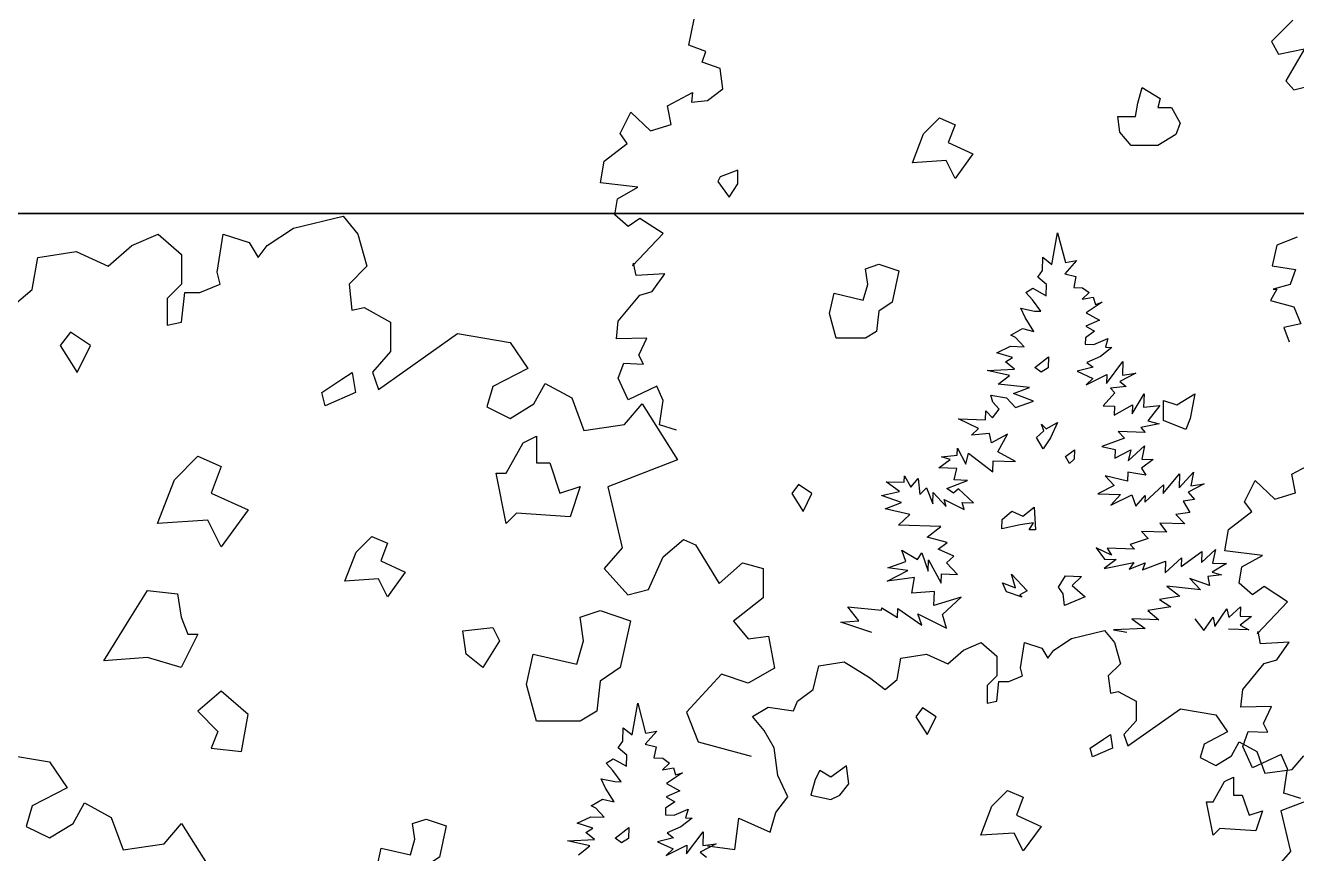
# Model space of a CAD drawing. Header units: inches. Extents: x -11 to 128, y 7 to 56.
# Drawn here: x 15.667 to 16.34, y 23.779 to 24.218 of the extents above; entities that cross this region are included whole.
import ezdxf

# ---------------------------------------------------------------- set-up
doc = ezdxf.new("R2010")
doc.units = ezdxf.units.IN
doc.header["$MEASUREMENT"] = 0
doc.layers.add('CAY', color=94, linetype='Continuous')
doc.layers.add('CAY-3', color=61, linetype='Continuous')
picture_1 = doc.add_image_def('image1.jpg', size_in_pixel=(1680, 1093))

# ---------------------------------------------------------------- blocks, each defined once
blk = doc.blocks.new('A$C76451831')
at = {"layer": 'CAY'}
for p, q in [((3764, 1772.8), (3822.4, 1787)), ((3822.4, 1787), (3840.1, 1765.7)), ((3732.8, 1752.2), (3764, 1772.8)), ((3573, 1752.2), (3604.2, 1765.7)), ((3604.2, 1765.7), (3631.9, 1741.6)), ((3673.8, 1720.9), (3680.9, 1765.7)), ((3680.9, 1765.7), (3711.5, 1755.7)), ((3840.1, 1765.7), (3850.7, 1728)), ((4659.2, 1730), (4666, 1767.4)), ((4666, 1767.4), (4675.2, 1732.1)), ((3462.1, 1738), (3507.5, 1745.1)), ((3507.5, 1745.1), (3545.3, 1728)), ((3545.3, 1728), (3573, 1752.2)), ((3631.9, 1741.6), (3631.9, 1706.7)), ((3711.5, 1755.7), (3722.2, 1738)), ((3722.2, 1738), (3732.8, 1752.2)), ((3455.6, 1700.3), (3462.1, 1738)), ((3850.7, 1728), (3829.5, 1706.7)), ((4648.1, 1722.6), (4648.6, 1738.5)), ((4648.6, 1738.5), (4659.2, 1730)), ((4688.4, 1734.4), (4674.7, 1719)), ((4675.2, 1732.1), (4688.4, 1734.4)), ((3677.3, 1706.7), (3673.8, 1720.9)), ((4642.8, 1714.7), (4648.1, 1722.6)), ((4653, 1706.2), (4642.8, 1714.7)), ((4674.7, 1719), (4687.7, 1715.8)), ((4687.7, 1715.8), (4685, 1702.8)), ((3434.4, 1682.6), (3455.6, 1700.3)), ((3631.9, 1706.7), (3614.8, 1689.6)), ((3631.9, 1661.9), (3635.5, 1696.7)), ((3635.5, 1696.7), (3653.2, 1696.7)), ((3653.2, 1696.7), (3677.3, 1706.7)), ((3829.5, 1706.7), (3833, 1676.1)), ((4628.6, 1696.6), (4636.9, 1701.7)), ((4636.5, 1688.1), (4628.6, 1696.6)), ((4636.9, 1701.7), (4652.5, 1693)), ((4652.5, 1693), (4653, 1706.2)), ((4685, 1702.8), (4695.4, 1702.4)), ((4703.4, 1696.7), (4694.9, 1688.8)), ((4695.4, 1702.4), (4703.4, 1696.7)), ((3614.8, 1689.6), (3614.8, 1658.4)), ((4646.4, 1674.6), (4636.5, 1688.1)), ((4694.9, 1688.8), (4708.2, 1691.1)), ((4718.8, 1685.3), (4699.8, 1672.8)), ((4708.2, 1691.1), (4710.6, 1682.8)), ((4710.6, 1682.8), (4718.8, 1685.3)), ((3833, 1676.1), (3847.2, 1679)), ((3847.2, 1679), (3878.4, 1661.9)), ((4627.6, 1667.1), (4622.5, 1678.2)), ((4622.5, 1678.2), (4638.7, 1674.9)), ((4637.9, 1650.9), (4627.6, 1667.1)), ((4638.7, 1674.9), (4646.4, 1674.6)), ((4699.8, 1672.8), (4715.4, 1664.1)), ((3614.8, 1658.4), (3631.9, 1661.9)), ((3878.4, 1661.9), (3878.4, 1627.1)), ((4611, 1646.4), (4624.4, 1654.1)), ((4624.4, 1654.1), (4637.9, 1650.9)), ((4709.5, 1651.1), (4698.8, 1643.4)), ((4715.4, 1664.1), (4699.3, 1656.9)), ((4699.3, 1656.9), (4709.5, 1651.1)), ((3864.3, 1582.3), (3957.4, 1648.4)), ((3957.4, 1648.4), (4019.9, 1637.7)), ((4019.9, 1637.7), (4040.5, 1607.1)), ((4616.3, 1643.5), (4611, 1646.4)), ((4626.4, 1632.7), (4616.3, 1643.5)), ((4698.8, 1643.4), (4698.5, 1635.7)), ((4708.9, 1635.3), (4725.5, 1642.4)), ((4725.5, 1642.4), (4722.4, 1632.1)), ((3878.4, 1627.1), (3857.2, 1602.9)), ((4594.4, 1625.7), (4610.5, 1633.3)), ((4612.8, 1620.1), (4594.4, 1625.7)), ((4610.5, 1633.3), (4626.4, 1632.7)), ((4698.5, 1635.7), (4708.9, 1635.3)), ((4716.6, 1621.4), (4700.5, 1614.3)), ((4730.1, 1631.8), (4716.6, 1621.4)), ((4722.4, 1632.1), (4730.1, 1631.8)), ((4040.5, 1607.1), (3999.3, 1585.8)), ((4582.8, 1604.8), (4615, 1606.4)), ((4604.5, 1614.9), (4612.8, 1620.1)), ((4615, 1606.4), (4604.5, 1614.9)), ((4708, 1608.6), (4689.3, 1603.8)), ((4700.5, 1614.3), (4708, 1608.6)), ((4723.6, 1589.4), (4743.1, 1615.5)), ((4743.1, 1615.5), (4742.6, 1599.2)), ((3857.2, 1602.9), (3864.3, 1582.3)), ((4609.3, 1598.9), (4582.8, 1604.8)), ((4595.8, 1588.5), (4609.3, 1598.9)), ((4689.3, 1603.8), (4707.5, 1595.4)), ((4699.6, 1587.6), (4724, 1599.9)), ((4707.5, 1595.4), (4699.6, 1587.6)), ((4724, 1599.9), (4723.6, 1589.4)), ((4758.5, 1601.4), (4739.6, 1591.6)), ((4739.6, 1591.6), (4747.1, 1585.9)), ((4742.6, 1599.2), (4758.5, 1601.4)), ((3999.3, 1585.8), (3992.2, 1561.6)), ((4047.6, 1565.2), (4061.2, 1589.4)), ((4061.2, 1589.4), (4092.4, 1572.3)), ((4632.8, 1584.5), (4595.8, 1588.5)), ((4614, 1577.4), (4632.8, 1584.5)), ((4637.7, 1568.4), (4614, 1577.4)), ((4733.7, 1578.2), (4720, 1562.8)), ((4747.1, 1585.9), (4728.4, 1583.8)), ((4728.4, 1583.8), (4733.7, 1578.2)), ((4754.1, 1553.5), (4768.1, 1577)), ((4768.1, 1577), (4767.5, 1561.2)), ((3992.2, 1561.6), (4019.9, 1548.1)), ((4019.9, 1548.1), (4047.6, 1565.2)), ((4092.4, 1572.3), (4106.6, 1533.9)), ((4154.9, 1541), (4175.6, 1565.2)), ((4175.6, 1565.2), (4217.4, 1499.1)), ((4587.2, 1575.6), (4605.7, 1572.3)), ((4589.7, 1567.4), (4587.2, 1575.6)), ((4597.1, 1559), (4589.7, 1567.4)), ((4605.7, 1572.3), (4616.2, 1561)), ((4616.2, 1561), (4637.7, 1568.4)), ((4720, 1562.8), (4733.1, 1562.4)), ((4732.8, 1552), (4754.5, 1564.3)), ((4733.1, 1562.4), (4732.8, 1552)), ((4754.5, 1564.3), (4754.1, 1553.5)), ((4767.5, 1561.2), (4786.6, 1563.2)), ((4786.6, 1563.2), (4772.4, 1545.1)), ((4572.7, 1536.2), (4549.1, 1547.5)), ((4549.1, 1547.5), (4580.8, 1546.4)), ((4580.8, 1546.4), (4581.1, 1557.2)), ((4581.1, 1557.2), (4589, 1548.8)), ((4589, 1548.8), (4597.1, 1559)), ((4106.6, 1533.9), (4154.9, 1541)), ((4564.3, 1528.4), (4572.7, 1536.2)), ((4769.2, 1531.6), (4737.5, 1532.7)), ((4737.5, 1532.7), (4745, 1524.8)), ((4785.9, 1541.9), (4764.4, 1537.2)), ((4764.4, 1537.2), (4769.2, 1531.6)), ((4772.4, 1545.1), (4785.9, 1541.9)), ((4585.6, 1530.3), (4564.3, 1528.4)), ((4588, 1519.4), (4585.6, 1530.3)), ((4606.9, 1529.6), (4588, 1519.4)), ((4595.3, 1508.7), (4606.9, 1529.6)), ((4745, 1524.8), (4718.3, 1514.8)), ((4749.5, 1497.9), (4768.7, 1515.8)), ((4768.7, 1515.8), (4765.4, 1500)), ((4528.9, 1502.9), (4547.6, 1504.9)), ((4539.3, 1499.8), (4528.9, 1502.9)), ((4547.6, 1504.9), (4547.9, 1513.1)), ((4547.9, 1513.1), (4557.6, 1494.1)), ((4557.6, 1494.1), (4560.8, 1507.2)), ((4560.8, 1507.2), (4589.5, 1484.9)), ((4616.2, 1497.1), (4595.3, 1508.7)), ((4718.3, 1514.8), (4734.1, 1511.6)), ((4734.1, 1511.6), (4733.7, 1501.1)), ((4733.7, 1501.1), (4752.6, 1510.9)), ((4752.6, 1510.9), (4749.5, 1497.9)), ((4217.4, 1499.1), (4134.9, 1467.3)), ((4525.8, 1489.8), (4539.3, 1499.8)), ((4547, 1489.1), (4525.8, 1489.8)), ((4543.8, 1475.6), (4547, 1489.1)), ((4589.5, 1484.9), (4589.9, 1498)), ((4589.9, 1498), (4616.2, 1497.1)), ((4779, 1499.6), (4765, 1489.2)), ((4765, 1489.2), (4770.2, 1481.3)), ((4765.4, 1500), (4779, 1499.6)), ((4463.6, 1473.4), (4484.8, 1472.7)), ((4479.5, 1462), (4463.6, 1473.4)), ((4484.8, 1472.7), (4485.1, 1480.4)), ((4485.1, 1480.4), (4492.8, 1466.9)), ((4492.8, 1466.9), (4501.3, 1477.1)), ((4501.3, 1477.1), (4503.4, 1458.4)), ((4535.3, 1465.5), (4559.7, 1475)), ((4559.7, 1475), (4543.8, 1475.6)), ((4722.1, 1480.2), (4732.6, 1469)), ((4748.6, 1473.9), (4722.1, 1480.2)), ((4749, 1484.7), (4748.6, 1473.9)), ((4770.2, 1481.3), (4749, 1484.7)), ((4790.7, 1459.3), (4810.1, 1482.6)), ((4809.5, 1466.3), (4826.5, 1484.8)), ((4810.1, 1482.6), (4809.5, 1466.3)), ((4839.1, 1470.7), (4820.2, 1461)), ((4826.5, 1484.8), (4823.2, 1468.6)), ((4823.2, 1468.6), (4839.1, 1470.7)), ((4134.9, 1467.3), (4152, 1395.3)), ((4458, 1457.3), (4479.5, 1462)), ((4481.7, 1448.7), (4458, 1457.3)), ((4503.4, 1458.4), (4511.4, 1466.3)), ((4511.4, 1466.3), (4518.8, 1447.4)), ((4518.8, 1447.4), (4519.3, 1460.6)), ((4519.3, 1460.6), (4534.6, 1444.2)), ((4543.3, 1459.7), (4535.3, 1465.5)), ((4548.9, 1465), (4543.3, 1459.7)), ((4566.9, 1448.5), (4548.9, 1465)), ((4732.6, 1469), (4713.7, 1459.2)), ((4713.7, 1459.2), (4740.4, 1458.3)), ((4740.4, 1458.3), (4729, 1445.5)), ((4729, 1445.5), (4753.5, 1457.8)), ((4753.5, 1457.8), (4758.5, 1444.5)), ((4758.5, 1444.5), (4769.3, 1457.3)), ((4769, 1449.1), (4791.1, 1469.7)), ((4769.3, 1457.3), (4769, 1449.1)), ((4791.1, 1469.7), (4790.7, 1459.3)), ((4820.2, 1461), (4827.6, 1452.5)), ((4462.4, 1441.3), (4481.7, 1448.7)), ((4491.7, 1434.8), (4462.4, 1441.3)), ((4534.6, 1444.2), (4532.2, 1452.4)), ((4532.2, 1452.4), (4555.8, 1440.7)), ((4555.8, 1440.7), (4553.3, 1449)), ((4553.3, 1449), (4566.9, 1448.5)), ((4827.6, 1452.5), (4814.4, 1450.3)), ((4814.4, 1450.3), (4822.1, 1436.9)), ((4478.1, 1422.1), (4491.7, 1434.8)), ((4822.1, 1436.9), (4805.7, 1434.7)), ((4805.7, 1434.7), (4816.2, 1423.5)), ((4528.3, 1420.4), (4478.1, 1422.1)), ((4512, 1407.8), (4528.3, 1420.4)), ((4794.5, 1413.8), (4765.1, 1414.8)), ((4765.1, 1414.8), (4773, 1406.4)), ((4786.8, 1424.5), (4794.5, 1413.8)), ((4816.2, 1423.5), (4786.8, 1424.5)), ((4200.3, 1384.7), (4224.5, 1405.3)), ((4224.5, 1405.3), (4238.7, 1398.8)), ((4238.7, 1398.8), (4266.4, 1353.4)), ((4535.8, 1401.5), (4512, 1407.8)), ((4525.1, 1393.7), (4535.8, 1401.5)), ((4773, 1406.4), (4751.5, 1399.4)), ((4751.5, 1399.4), (4756.7, 1393.8)), ((4152, 1395.3), (4130.8, 1371.1)), ((4183.2, 1346.3), (4200.3, 1384.7)), ((4487, 1379.2), (4482, 1392.5)), ((4482, 1392.5), (4500.7, 1381.4)), ((4500.7, 1381.4), (4505.9, 1389.4)), ((4505.9, 1389.4), (4513.4, 1367.9)), ((4513.4, 1367.9), (4513.8, 1381)), ((4513.8, 1381), (4528.7, 1353.7)), ((4543.4, 1385.4), (4525.1, 1393.7)), ((4535, 1377.5), (4543.4, 1385.4)), ((4711.4, 1395.4), (4721.4, 1381.9)), ((4729.7, 1386.6), (4711.4, 1395.4)), ((4735, 1381.4), (4721, 1371)), ((4721.4, 1381.9), (4735, 1381.4)), ((4724.6, 1394.9), (4729.7, 1386.6)), ((4756.7, 1393.8), (4724.6, 1394.9)), ((4792.9, 1365.8), (4812.1, 1383.7)), ((4811.7, 1373.3), (4836.3, 1391)), ((4812.1, 1383.7), (4811.7, 1373.3)), ((4835.9, 1377.9), (4852.3, 1393.2)), ((4836.3, 1391), (4835.9, 1377.9)), ((4852.3, 1393.2), (4849, 1377.4)), ((4130.8, 1371.1), (4158.5, 1339.9)), ((4266.4, 1353.4), (4294.1, 1377.6)), ((4294.1, 1377.6), (4318.3, 1371.1)), ((4318.3, 1371.1), (4318.3, 1336.3)), ((4464.9, 1355.9), (4489.4, 1368.7)), ((4465.5, 1371.8), (4487, 1379.2)), ((4489.4, 1368.7), (4465.5, 1371.8)), ((4547.7, 1363.9), (4535, 1377.5)), ((4721, 1371), (4756.1, 1378)), ((4756.1, 1378), (4750.4, 1370)), ((4750.4, 1370), (4769.3, 1377.5)), ((4766.3, 1369.4), (4793.3, 1379.4)), ((4769.3, 1377.5), (4766.3, 1369.4)), ((4793.3, 1379.4), (4792.9, 1365.8)), ((4865.3, 1376.9), (4848.6, 1366.6)), ((4848.6, 1366.6), (4859.4, 1363.5)), ((4849, 1377.4), (4865.3, 1376.9)), ((4497.2, 1360.3), (4464.9, 1355.9)), ((4493.9, 1341.8), (4497.2, 1360.3)), ((4528.7, 1353.7), (4529.1, 1364.6)), ((4529.1, 1364.6), (4547.7, 1363.9)), ((4822.1, 1359.3), (4834.8, 1345.7)), ((4845.4, 1350.8), (4822.1, 1359.3)), ((4859.4, 1363.5), (4843.5, 1361.3)), ((4843.5, 1361.3), (4845.4, 1350.8)), ((4158.5, 1339.9), (4183.2, 1346.3)), ((4318.3, 1336.3), (4283.5, 1308.6)), ((4520.7, 1343.6), (4493.9, 1341.8)), ((4520.1, 1327.3), (4520.7, 1343.6)), ((4552.2, 1337), (4520.1, 1327.3)), ((4530.1, 1316.5), (4552.2, 1337)), ((4810.5, 1338.4), (4786.3, 1334.3)), ((4834.8, 1345.7), (4795, 1349.9)), ((4795, 1349.9), (4810.5, 1338.4)), ((4431.5, 1309.1), (4418.5, 1325.8)), ((4418.5, 1325.8), (4458.3, 1321.7)), ((4458.3, 1321.7), (4458.4, 1324.4)), ((4458.4, 1324.4), (4477, 1312.9)), ((4477, 1312.9), (4477.4, 1323.8)), ((4477.4, 1323.8), (4505.7, 1304.2)), ((4799.6, 1325.7), (4772.7, 1321.2)), ((4772.7, 1321.2), (4785.5, 1310.3)), ((4786.3, 1334.3), (4799.6, 1325.7)), ((4851.8, 1302.5), (4865.7, 1323.4)), ((4865.7, 1323.4), (4868.1, 1312.9)), ((4868.1, 1312.9), (4882.1, 1325.5)), ((4882.1, 1325.5), (4881.7, 1314.6)), ((4283.5, 1308.6), (4300.6, 1287.9)), ((4410.2, 1307.5), (4431.5, 1309.1)), ((4446.9, 1295.4), (4410.2, 1307.5)), ((4501.2, 1317.5), (4535, 1300.5)), ((4505.7, 1304.2), (4501.2, 1317.5)), ((4535, 1300.5), (4530.1, 1316.5)), ((4753.8, 1311.4), (4769.3, 1300)), ((4785.5, 1310.3), (4753.8, 1311.4)), ((4828.1, 1311.5), (4838.5, 1297.6)), ((4838.5, 1297.6), (4849.5, 1313.5)), ((4849.5, 1313.5), (4851.8, 1302.5)), ((4894.8, 1314.2), (4881.4, 1304.2)), ((4881.7, 1314.6), (4894.8, 1314.2)), ((4300.6, 1287.9), (4324.7, 1290.9)), ((4324.7, 1290.9), (4331.8, 1253.1)), ((4682.3, 1288.4), (4721.2, 1297.8)), ((4721.2, 1297.8), (4733, 1283.7)), ((4769.3, 1300), (4732.1, 1298.6)), ((4732.1, 1298.6), (4747.8, 1295.7)), ((4891.6, 1298.4), (4867.6, 1299.3)), ((4881.4, 1304.2), (4891.6, 1298.4)), ((4554.9, 1274.6), (4575.8, 1283.7)), ((4575.8, 1283.7), (4594.3, 1267.5)), ((4622.2, 1253.8), (4626.9, 1283.7)), ((4626.9, 1283.7), (4647.3, 1277)), ((4647.3, 1277), (4654.4, 1265.2)), ((4661.5, 1274.6), (4682.3, 1288.4)), ((4733, 1283.7), (4740.1, 1258.5)), ((4384.3, 1256.1), (4414.2, 1260.8)), ((4414.2, 1260.8), (4444.1, 1242.4)), ((4476.7, 1240), (4481, 1265.2)), ((4481, 1265.2), (4511.3, 1269.9)), ((4511.3, 1269.9), (4536.5, 1258.5)), ((4536.5, 1258.5), (4554.9, 1274.6)), ((4594.3, 1267.5), (4594.3, 1244.3)), ((4654.4, 1265.2), (4661.5, 1274.6)), ((4269.3, 1246.1), (4228, 1201.2)), ((4300.6, 1235.4), (4269.3, 1246.1)), ((4331.8, 1253.1), (4300.6, 1235.4)), ((4377.3, 1228.2), (4384.3, 1256.1)), ((4624.5, 1244.3), (4622.2, 1253.8)), ((4740.1, 1258.5), (4725.9, 1244.3)), ((4444.1, 1242.4), (4462.6, 1228.2)), ((4462.6, 1228.2), (4476.7, 1240)), ((4594.3, 1244.3), (4582.9, 1232.9)), ((4582.9, 1232.9), (4582.9, 1212.1)), ((4594.3, 1214.4), (4596.6, 1237.6)), ((4596.6, 1237.6), (4608.4, 1237.6)), ((4608.4, 1237.6), (4624.5, 1244.3)), ((4725.9, 1244.3), (4728.3, 1223.9)), ((4358.8, 1214.4), (4377.3, 1228.2)), ((4728.3, 1223.9), (4737.7, 1225.8)), ((4737.7, 1225.8), (4758.6, 1214.4)), ((4228, 1201.2), (4241.6, 1166.4)), ((4305.7, 1196), (4324.2, 1207.4)), ((4324.2, 1207.4), (4354.1, 1203)), ((4354.1, 1203), (4358.8, 1214.4)), ((4582.9, 1212.1), (4594.3, 1214.4)), ((4749.1, 1161.4), (4811.2, 1205.4)), ((4758.6, 1214.4), (4758.6, 1191.2)), ((4811.2, 1205.4), (4852.9, 1198.3)), ((4319.5, 1179.8), (4305.7, 1196)), ((4758.6, 1191.2), (4744.4, 1175.1)), ((4852.9, 1198.3), (4866.7, 1177.9)), ((4331.3, 1159), (4319.5, 1179.8)), ((4744.4, 1175.1), (4749.1, 1161.4)), ((4866.7, 1177.9), (4839.1, 1163.7)), ((4241.6, 1166.4), (4304.1, 1149.3)), ((4335.6, 1126.7), (4331.3, 1159)), ((4839.1, 1163.7), (4834.4, 1147.6)), ((4871.4, 1149.9), (4880.4, 1166.1)), ((4880.4, 1166.1), (4901.2, 1154.7)), ((4834.4, 1147.6), (4852.9, 1138.5)), ((4852.9, 1138.5), (4871.4, 1149.9)), ((4901.2, 1154.7), (4910.7, 1129.1)), ((4942.9, 1133.8), (4956.7, 1149.9)), ((4347.4, 1101.2), (4335.6, 1126.7)), ((4910.7, 1129.1), (4942.9, 1133.8)), ((4333.2, 1082.7), (4347.4, 1101.2)), ((4984.6, 1105.9), (4929.6, 1084.7)), ((4326.6, 1059.5), (4333.2, 1082.7)), ((4929.6, 1084.7), (4941, 1036.7)), ((4284.9, 1039.1), (4289.6, 1076)), ((4289.6, 1076), (4326.6, 1059.5)), ((4252.7, 1043.4), (4284.9, 1039.1)), ((4941, 1036.7), (4926.8, 1020.6))]:
    blk.add_line(p, q, dxfattribs=at)
for points in [[(4216, 1534.3), (4196, 1540.6), (4200.2, 1569.1), (4192.8, 1586), (4159, 1570.1), (4147.4, 1595.5), (4153.8, 1613.4), (4177, 1612.3), (4171.7, 1622.9), (4181.2, 1642.9), (4145.3, 1641.9), (4147.4, 1663), (4172.8, 1693.5), (4187.5, 1697.8), (4202.3, 1718.9), (4168.5, 1716.7), (4165.4, 1731.5), (4164.3, 1728.3), (4200.2, 1766.3), (4172.8, 1784.2), (4159, 1774.7), (4143.2, 1788.5), (4146.4, 1807.4), (4170.6, 1821.2), (4126.4, 1826.4), (4130.6, 1851.7), (4158, 1872.8), (4149.6, 1884.4), (4162.2, 1909.7), (4185.4, 1887.6), (4209.7, 1895), (4205.5, 1917.1), (4235, 1933), (4233.9, 1921.4), (4252.9, 1923.5), (4270.8, 1937.2), (4267.7, 1961.4), (4246.6, 1968.8), (4250.8, 1981.5), (4230.8, 1988.9), (4237.1, 2019.4)], [(4943.7, 2018.4), (4918.4, 1993.1), (4926.9, 1978.3), (4957.4, 1984.6), (4935.3, 1946.7), (4944.8, 1936.1), (4982.8, 1945.6)], [(4949, 1762.1), (4924.8, 1752.6), (4919.5, 1728.3), (4946.9, 1724.1), (4940.6, 1706.2), (4920.5, 1700.9), (4924.8, 1700.9), (4917.4, 1687.2), (4944.8, 1679.8), (4953.2, 1659.8), (4933.2, 1655.6), (4939.5, 1638.7)], [(4953.2, 1099.5), (4933.2, 1105.8), (4937.4, 1134.3), (4930, 1151.2), (4896.3, 1135.4), (4884.7, 1160.7), (4891, 1178.6), (4914.2, 1177.5), (4908.9, 1188.1), (4918.4, 1208.1), (4882.5, 1207.1), (4884.7, 1228.2), (4910, 1258.8), (4924.7, 1263), (4939.5, 1284.1), (4905.7, 1282), (4902.6, 1296.7), (4901.5, 1293.6), (4937.4, 1331.5), (4910, 1349.5), (4896.3, 1340), (4880.4, 1353.7), (4883.6, 1372.7), (4907.9, 1386.4), (4863.6, 1391.6), (4867.8, 1417), (4895.2, 1438.1), (4886.8, 1449.7), (4899.4, 1475), (4922.6, 1452.8), (4946.9, 1460.2), (4942.7, 1482.3), (4972.2, 1498.2)], [(4680, 1494.9), (4675.3, 1503.2), (4686, 1511), (4685.6, 1500.1), (4680, 1494.9)], [(4100.3, 1032.9), (4113.8, 1043.3), (4087.3, 1049.2), (4119.5, 1050.8), (4109, 1059.4), (4117.3, 1064.5), (4098.9, 1070.1), (4115, 1077.7), (4130.9, 1077.2), (4120.8, 1088), (4115.5, 1090.9), (4128.9, 1098.6), (4142.4, 1095.4), (4132.1, 1111.6), (4127, 1122.6), (4143.2, 1119.4), (4150.9, 1119.1), (4141, 1132.6), (4133.1, 1141), (4141.4, 1146.2), (4157, 1137.5), (4157.5, 1150.6), (4147.3, 1159.1), (4152.6, 1167.1), (4153.1, 1182.9), (4163.7, 1174.4), (4170.5, 1211.8), (4179.7, 1176.6), (4192.9, 1178.8), (4179.2, 1163.4), (4192.2, 1160.3), (4189.5, 1147.2), (4199.9, 1146.8), (4207.9, 1141.1), (4199.4, 1133.3), (4212.7, 1135.5), (4215.1, 1127.3), (4223.3, 1129.7), (4204.3, 1117.2), (4219.9, 1108.5), (4203.8, 1101.4), (4214, 1095.6), (4203.3, 1087.8), (4203, 1080.1), (4213.4, 1079.7), (4230, 1086.9), (4226.9, 1076.5), (4234.6, 1076.3), (4221.1, 1065.9), (4205, 1058.7), (4212.5, 1053), (4193.8, 1048.2), (4212, 1039.9), (4204.1, 1032), (4228.5, 1044.3), (4228.1, 1033.9), (4247.6, 1060), (4247.1, 1043.7), (4263, 1045.8), (4244.1, 1036.1), (4251.6, 1030.3)]]:
    blk.add_lwpolyline(points, dxfattribs=at)
for points in [[(4784.5, 1915.2), (4800.4, 1915.2), (4810.9, 1896.7), (4805.6, 1883.5), (4784.5, 1870.3), (4752.8, 1870.3), (4739.6, 1886.1), (4737, 1904.6), (4758.1, 1904.6), (4760.8, 1920.5), (4766, 1939), (4787.2, 1925.7)], [(4507.9, 1884.3), (4526.4, 1902.8), (4544.9, 1894.9), (4536.9, 1873.7), (4566, 1860.5), (4544.9, 1831.5), (4534.3, 1852.6), (4494.7, 1850)], [(4267.5, 1833.2), (4264.9, 1827.9), (4278.1, 1809.4), (4288.7, 1825.2), (4288.7, 1841.1)], [(4396.9, 1672), (4402.2, 1695.8), (4436.5, 1687.9), (4441.8, 1706.3), (4439.1, 1724.8), (4455, 1730.1), (4478.7, 1722.2), (4470.8, 1685.2), (4455, 1674.7), (4452.3, 1650.9), (4439.1, 1643), (4404.8, 1643)], [(3524.3, 1634.1), (3500.5, 1649.9), (3488.6, 1634.1), (3508.4, 1602.4)], [(4639.1, 1608.3), (4655.4, 1620.8), (4655, 1607.7), (4646.6, 1602.6)], [(3821.2, 1594.5), (3833.1, 1602.4), (3837, 1578.6), (3801.4, 1562.8), (3797.4, 1578.6)], [(4791, 1545.5), (4791, 1569.3), (4806.8, 1564), (4827.9, 1577.2), (4822.7, 1548.1), (4817.4, 1534.9)], [(4641.2, 1525.7), (4649.6, 1533.5), (4647.2, 1541.3), (4652.4, 1535.7), (4665.8, 1543.4), (4657.5, 1525.1), (4648.9, 1512.3)], [(4035, 1519.2), (4050.8, 1527.2), (4050.8, 1495.5), (4066.6, 1495.5), (4078.5, 1459.8), (4102.3, 1467.8), (4090.4, 1432.1), (4027.1, 1436.1), (4015.2, 1424.2), (4003.3, 1483.6), (4015.2, 1483.6)], [(3623.3, 1475.7), (3651, 1503.4), (3678.7, 1491.5), (3666.8, 1459.8), (3710.3, 1440), (3678.7, 1396.5), (3662.8, 1428.1), (3603.5, 1424.2)], [(4376, 1459.3), (4360.2, 1469.9), (4352.3, 1459.3), (4365.5, 1438.2)], [(4640.1, 1416.5), (4632.4, 1416.7), (4637.7, 1424.7), (4621.8, 1422.5), (4600.3, 1417.9), (4600.7, 1428.7), (4611.9, 1438.8), (4624.8, 1432.9), (4638.3, 1443.3)], [(3837.8, 1390.3), (3856.3, 1408.8), (3874.8, 1400.9), (3866.9, 1379.8), (3895.9, 1366.6), (3874.8, 1337.5), (3864.2, 1358.6), (3824.6, 1356)], [(4624.2, 1337.2), (4605.8, 1343.3), (4600.8, 1353.9), (4616.4, 1347.9), (4611.6, 1364.4), (4629.9, 1344.7), (4621.6, 1340)], [(4672.4, 1341), (4667.2, 1348.9), (4675.4, 1362.2), (4694.4, 1361.5), (4683.1, 1351), (4698.5, 1337.4), (4674.2, 1327.3)], [(3571.8, 1313.3), (3591.6, 1345), (3627.2, 1341), (3631.2, 1313.3), (3639.1, 1293.5), (3651, 1293.5), (3631.2, 1253.9), (3591.6, 1265.8), (3540.1, 1261.8)], [(4038.9, 1234.1), (4046.9, 1269.7), (4098.3, 1257.8), (4106.2, 1285.6), (4102.3, 1313.3), (4126, 1321.2), (4161.7, 1309.3), (4149.8, 1253.9), (4126, 1238), (4122.1, 1202.4), (4102.3, 1190.5), (4050.8, 1190.5)], [(3967.7, 1269.7), (3963.7, 1297.4), (3999.3, 1301.4), (4007.3, 1285.6), (3987.5, 1253.9)], [(3702.4, 1154.9), (3710.3, 1198.4), (3678.7, 1226.2), (3651, 1202.4), (3674.7, 1178.6), (3666.8, 1158.8)], [(4522.5, 1195.9), (4506.6, 1206.4), (4498.7, 1195.9), (4511.9, 1174.8)], [(4720.4, 1169.5), (4728.3, 1174.8), (4731, 1158.9), (4707.2, 1148.4), (4704.6, 1158.9)], [(4419.5, 1116.7), (4416.9, 1137.8), (4398.4, 1124.6), (4385.2, 1132.5), (4380, 1122), (4374.7, 1103.5), (4398.4, 1098.2), (4409, 1103.5)], [(4862.9, 1119.3), (4873.5, 1124.6), (4873.5, 1103.5), (4884.1, 1103.5), (4892, 1079.7), (4907.8, 1085), (4899.9, 1061.2), (4857.7, 1063.9), (4849.7, 1055.9), (4841.8, 1095.6), (4849.7, 1095.6)], [(4588.5, 1090.3), (4606.9, 1108.8), (4625.4, 1100.8), (4617.5, 1079.7), (4646.5, 1066.5), (4625.4, 1037.5), (4614.9, 1058.6), (4575.3, 1055.9)], [(3862.3, 1017), (3867.6, 1040.8), (3901.9, 1032.9), (3907.2, 1051.4), (3904.5, 1069.8), (3920.4, 1075.1), (3944.1, 1067.2), (3936.2, 1030.2), (3920.4, 1019.7), (3917.7, 995.9), (3904.5, 988), (3870.2, 988)], [(4143.6, 1052.7), (4159.9, 1065.3), (4159.5, 1052.2), (4151.1, 1047)]]:
    blk.add_lwpolyline(points, close=True, dxfattribs=at)
at = {"layer": 'CAY-3'}
for p, q in [((3413.6, 1153.2), (3476.1, 1142.6)), ((3476.1, 1142.6), (3496.7, 1111.9)), ((3496.7, 1111.9), (3455.4, 1090.7)), ((3455.4, 1090.7), (3448.4, 1066.5)), ((3503.8, 1070), (3517.3, 1094.2)), ((3517.3, 1094.2), (3548.6, 1077.1)), ((3448.4, 1066.5), (3476.1, 1052.9)), ((3476.1, 1052.9), (3503.8, 1070)), ((3548.6, 1077.1), (3562.7, 1038.8)), ((3611.1, 1045.8), (3631.7, 1070)), ((3631.7, 1070), (3673.6, 1003.9)), ((3562.7, 1038.8), (3611.1, 1045.8))]:
    blk.add_line(p, q, dxfattribs=at)

msp = doc.modelspace()

# ---------------------------------------------------------------- linework, layer by layer
for p, q in [((17.4744, 24.11828), (11.56044, 24.11828)), ((11.56044, 24.11828), (31.63044, 24.11828))]:
    msp.add_line(p, q)

# ---------------------------------------------------------------- block references
at = {"layer": 'CAY', "xscale": 0.0004489089019145984, "yscale": 0.0004489089019145984, "zscale": 0.0004489089019145984}
msp.add_blockref('A$C76451831', (14.11921, 23.31472), dxfattribs=at)

# ---------------------------------------------------------------- pictures from other files: only their frames are drawn
image = msp.add_image(picture_1, insert=(12.49661, 7.37723), size_in_units=(74.4025, 48.40591))
image.dxf.flags = 6

doc.saveas('drawing.dxf')
